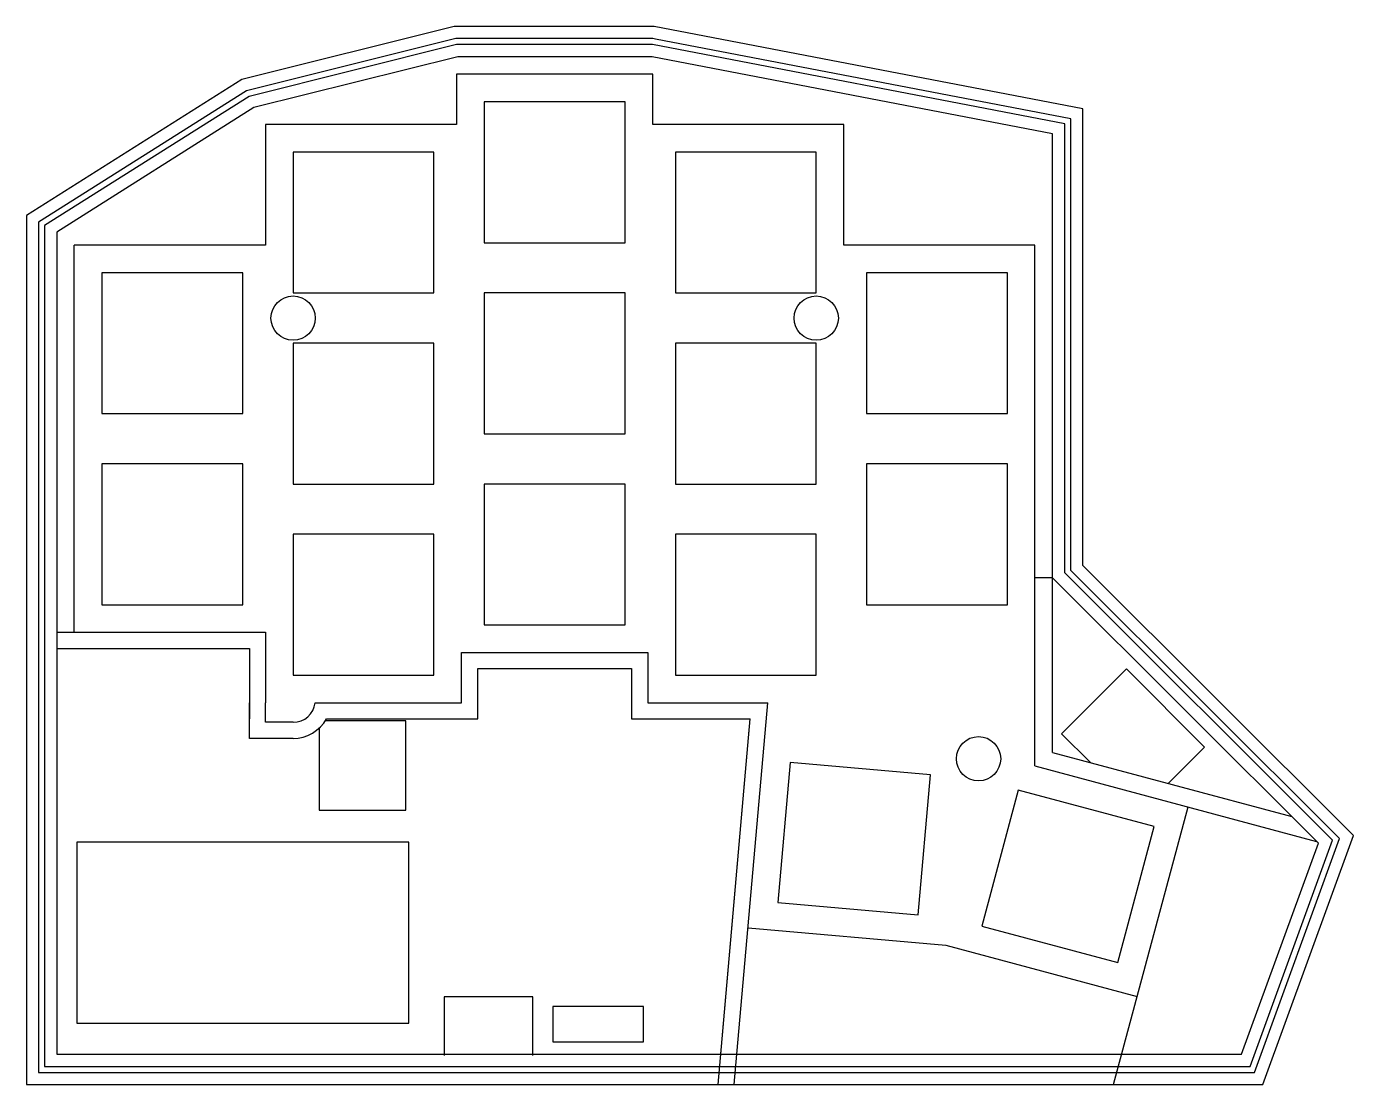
# Model space of a CAD drawing. Header units: millimetres. Extents: x -134 to -3, y 4 to 110.
import ezdxf

# ---------------------------------------------------------------- set-up
doc = ezdxf.new("R2010")
doc.units = ezdxf.units.MM
doc.layers.get('0').update_dxf_attribs({"linetype": 'CONTINUOUS'})

msp = doc.modelspace()

# ---------------------------------------------------------------- linework, layer by layer
for p, q in [((-72.25, 104.75), (-91.75, 104.75)), ((-91.75, 104.75), (-91.75, 99.75)), ((-72.25, 99.75), (-72.25, 104.75)), ((-91.75, 99.75), (-110.75, 99.75)), ((-110.75, 99.75), (-110.75, 87.75)), ((-53.25, 99.75), (-72.25, 99.75)), ((-53.25, 87.75), (-53.25, 99.75)), ((-129.75, 49.25), (-129.75, 87.75)), ((-110.75, 87.75), (-129.75, 87.75)), ((-34.25, 87.75), (-53.25, 87.75)), ((-34.25, 54.66), (-34.25, 87.75)), ((-32.5, 54.66), (-34.25, 54.66)), ((-34.25, 35.96), (-34.25, 54.66)), ((-32.5, 37.3), (-32.5, 54.66)), ((-131.5, 49.25), (-110.75, 49.25)), ((-110.75, 49.25), (-110.75, 42.25)), ((-131.5, 47.65), (-112.35, 47.65)), ((-131.5, 47.65), (-112.35, 47.65)), ((-112.35, 47.65), (-112.35, 40.65)), ((-112.35, 47.65), (-112.35, 42.25)), ((-91.25, 42.25), (-91.25, 47.25)), ((-91.25, 47.25), (-72.75, 47.25)), ((-72.75, 47.25), (-72.75, 42.25)), ((-89.65, 40.65), (-89.65, 45.65)), ((-89.65, 45.65), (-74.35, 45.65)), ((-89.65, 45.65), (-74.35, 45.65)), ((-89.65, 40.65), (-89.65, 45.65)), ((-74.35, 45.65), (-74.35, 40.65)), ((-74.35, 45.65), (-74.35, 40.65)), ((-25.17, 45.61), (-31.61, 39.17)), ((-17.39, 37.83), (-25.17, 45.61)), ((-112.35, 38.7), (-112.35, 42.25)), ((-110.75, 40.3), (-110.75, 42.25)), ((-105.81, 42.25), (-91.25, 42.25)), ((-72.75, 42.25), (-60.82, 42.25)), ((-64.14, 4.28), (-60.82, 42.25)), ((-108, 40.3), (-110.75, 40.3)), ((-105.4, 39.73), (-105.4, 31.55)), ((-96.8, 40.45), (-104.8, 40.45)), ((-104.68, 40.65), (-89.65, 40.65)), ((-104.68, 40.65), (-89.65, 40.65)), ((-96.8, 31.55), (-96.8, 40.45)), ((-74.35, 40.65), (-62.57, 40.65)), ((-74.35, 40.65), (-62.57, 40.65)), ((-65.75, 4.28), (-62.57, 40.65)), ((-65.49, 7.28), (-62.57, 40.65)), ((-108, 38.7), (-112.35, 38.7)), ((-31.61, 39.17), (-28.72, 36.29)), ((-32.5, 37.3), (-8.73, 30.93)), ((-21, 34.22), (-17.39, 37.83)), ((-34.25, 35.96), (-6.25, 28.45)), ((-26.43, 4.28), (-19.03, 31.88)), ((-105.4, 31.55), (-96.8, 31.55)), ((-62.78, 19.87), (-43.13, 18.15)), ((-43.13, 18.15), (-24.08, 13.04)), ((-92.97, 13.01), (-92.97, 7.16)), ((-84.18, 13.01), (-92.97, 13.01)), ((-84.18, 7.16), (-84.18, 13.01))]:
    msp.add_line(p, q)
for points in [[(-134.5, 4.28), (-11.6, 4.28), (-2.59, 29.04), (-29.5, 55.91), (-29.5, 101.3), (-72.12, 109.5), (-91.99, 109.5), (-113.09, 104.22), (-134.5, 90.7)], [(-133.3, 5.48), (-12.44, 5.48), (-3.98, 28.73), (-30.7, 55.41), (-30.7, 100.31), (-71.97, 108.25), (-72.23, 108.3), (-91.84, 108.3), (-112.62, 103.11), (-133.3, 90.04)], [(-132.7, 6.08), (-12.86, 6.08), (-4.68, 28.58), (-31.3, 55.16), (-31.3, 99.82), (-72.29, 107.7), (-91.77, 107.7), (-112.38, 102.55), (-132.7, 89.71)], [(-131.5, 7.28), (-13.71, 7.28), (-6.07, 28.27), (-32.5, 54.66), (-32.5, 98.83), (-72.31, 106.48), (-72.4, 106.5), (-91.62, 106.5), (-111.9, 101.43), (-131.5, 89.05)], [(-89, 88), (-75, 88), (-75, 102), (-89, 102)], [(-108, 83), (-94, 83), (-94, 97), (-108, 97)], [(-70, 83), (-56, 83), (-56, 97), (-70, 97)], [(-127, 71), (-113, 71), (-113, 85), (-127, 85)], [(-51, 71), (-37, 71), (-37, 85), (-51, 85)], [(-89, 69), (-75, 69), (-75, 83), (-89, 83)], [(-108, 64), (-94, 64), (-94, 78), (-108, 78)], [(-70, 64), (-56, 64), (-56, 78), (-70, 78)], [(-127, 52), (-113, 52), (-113, 66), (-127, 66)], [(-51, 52), (-37, 52), (-37, 66), (-51, 66)], [(-89, 50), (-75, 50), (-75, 64), (-89, 64)], [(-108, 45), (-94, 45), (-94, 59), (-108, 59)], [(-70, 45), (-56, 45), (-56, 59), (-70, 59)], [(-59.8, 22.37), (-45.85, 21.15), (-44.63, 35.09), (-58.58, 36.31)], [(-39.55, 20.03), (-26.03, 16.41), (-22.4, 29.93), (-35.93, 33.56)], [(-129.5, 10.39), (-96.5, 10.39), (-96.5, 28.39), (-129.5, 28.39)], [(-82.18, 8.52), (-73.18, 8.52), (-73.18, 12.03), (-82.18, 12.03)]]:
    msp.add_lwpolyline(points, close=True)
for centre in [(-108, 80.5), (-56, 80.5), (-39.86, 36.68)]:
    msp.add_circle(centre, 2.2)
for radius, end in [(2.2, 353.475), (3.8, 330.8668)]:
    msp.add_arc((-108, 42.5), radius, 270, end)

doc.saveas('drawing.dxf')
